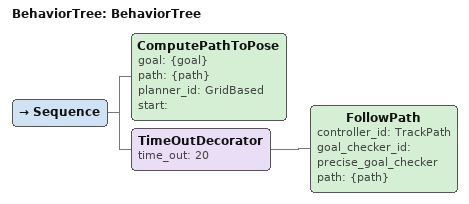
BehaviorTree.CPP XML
<?xml version="1.0"?>
<root main_tree_to_execute="BehaviorTree">
    <BehaviorTree ID="BehaviorTree">
        <Sequence>
            <ComputePathToPose goal="{goal}" path="{path}" planner_id="GridBased" start=""/>
            <TimeOutDecorator time_out="20">
                <FollowPath controller_id="TrackPath" goal_checker_id="precise_goal_checker" path="{path}"/>
            </TimeOutDecorator>
        </Sequence>
    </BehaviorTree>
</root>
